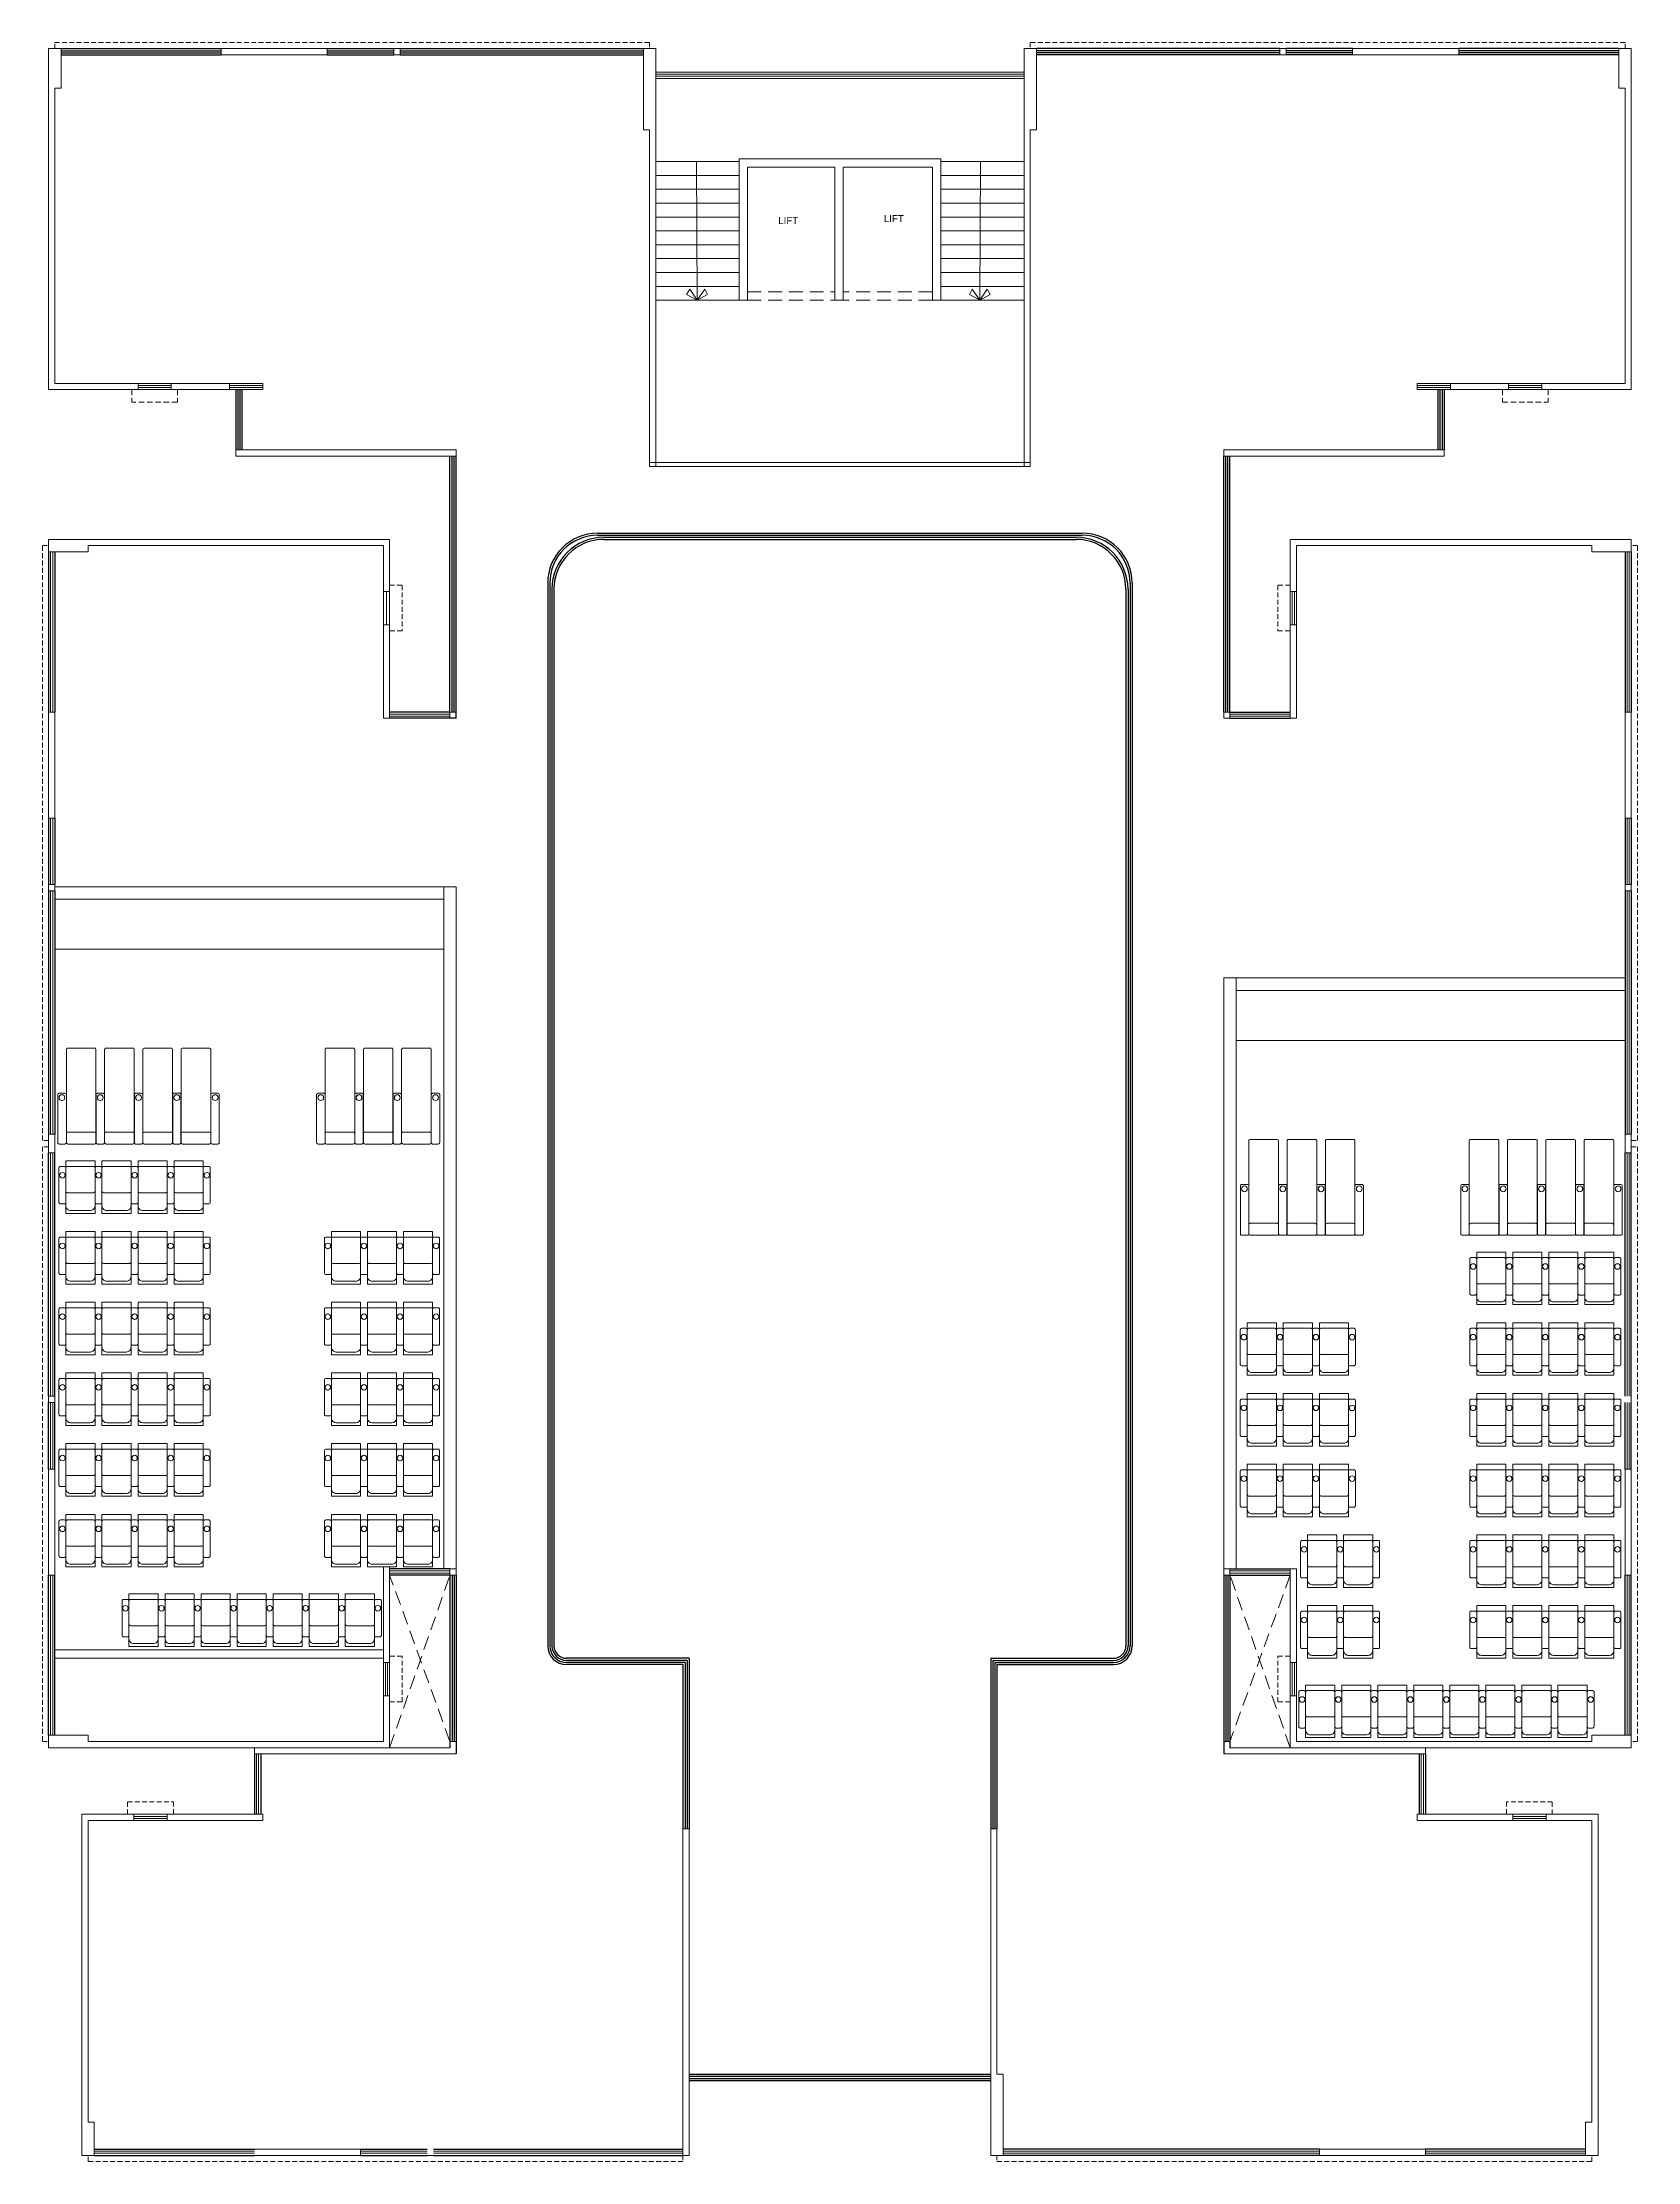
# Model space of a CAD drawing. Header units: inches. Extents: x 1807 to 67852, y 1160 to 20242.
# Drawn here: x 35928 to 37079, y 8234 to 9763 of the extents above; entities that cross this region are included whole.
import ezdxf
from ezdxf.lldxf.tags import DXFTag

# ---------------------------------------------------------------- set-up
doc = ezdxf.new("R2010")
doc.units = ezdxf.units.IN
doc.header["$MEASUREMENT"] = 0
doc.linetypes.add('DASHED', pattern=[0.75, 0.5, -0.25])
for name, color, linetype, lineweight in [('02WINDOW & DOTTED', 8, 'Continuous', 20), ('CHAIRS', 34, 'Continuous', 20), ('Nstair', 8, 'Continuous', 20), ('PROJ.', 8, 'DASHED', 20), ('RAILING', 8, 'Continuous', 25), ('Railing 01', 8, 'Continuous', 18), ('SHOP TEXT', 7, 'Continuous', 15), ('wall', 7, 'Continuous', 20), ('WALLS', 7, 'Continuous', 20), ('WINDOW', 8, 'Continuous', 15)]:
    doc.layers.add(name, color=color, linetype=linetype, lineweight=lineweight)
doc.layers.add('Chair', color=34, linetype='Continuous')
doc.layers.add('GF', color=36, linetype='Continuous')
doc.styles.add('Krupalu 1', font='arial.ttf')
tags = doc.linetypes.add('HIDDEN', pattern=[0.375, 0.25, -0.125]).pattern_tags.tags
tags[6:7] = [DXFTag(74, 4), DXFTag(75, 0), DXFTag(340, '0'), DXFTag(46, 1.0), DXFTag(50, 0.0), DXFTag(44, 0.0), DXFTag(45, 0.0)]
tags[4:5] = [DXFTag(74, 4), DXFTag(75, 0), DXFTag(340, '0'), DXFTag(46, 1.0), DXFTag(50, 0.0), DXFTag(44, 0.0), DXFTag(45, 0.0)]

# ---------------------------------------------------------------- blocks, each defined once
blk = doc.blocks.new('Recliner chair-01')
at = {"layer": 'CHAIRS', "linetype": 'HIDDEN', "lineweight": -2}
blk.add_lwpolyline([(-10.5, 33.9), (10.5, 33.9), (10.5, -4), (-10.5, -4)], close=True, dxfattribs=at)
at = {"layer": 'CHAIRS', "lineweight": -2}
for points in [[(-7.1, 31.9), (7.1, 31.9, -0.414214), (10.5, 28.5), (10.5, 1, -0.414214), (9.5, 0), (-9.5, 0, -0.414214), (-10.5, 1), (-10.5, 28.5, -0.414214)], [(-10.5, 1), (-10.5, 26, 0.414214), (-11.5, 27), (-14.5, 27, 0.414214), (-15.5, 26), (-15.5, 1, 0.414214), (-14.5, 0), (-11.5, 0, 0.414214)], [(10.5, 1), (10.5, 18, 0.414214), (9.5, 19), (-9.5, 19, 0.414214), (-10.5, 18), (-10.5, 1, 0.414214), (-9.5, 0), (9.5, 0, 0.414214)], [(10.5, 1), (10.5, 26, -0.414214), (11.5, 27), (14.5, 27, -0.414214), (15.5, 26), (15.5, 1, -0.414214), (14.5, 0), (11.5, 0, -0.414214)]]:
    blk.add_lwpolyline(points, format="xyb", close=True, dxfattribs=at)
for centre in [(-13, 6.4), (13.1, 6.4)]:
    blk.add_circle(centre, 2, dxfattribs=at)
blk = doc.blocks.new('*U222')
at = {"layer": 'CHAIRS'}
blk.add_blockref('Recliner chair-01', (0, -14.9), dxfattribs=at)
blk = doc.blocks.new('*U221')
at = {"layer": 'GF', "color": 0, "linetype": 'ByBlock', "lineweight": -2}
for p in [(0, 0), (26, 0), (52, 0), (78, 0)]:
    blk.add_blockref('*U222', p, dxfattribs=at)
at = {"layer": 'GF', "color": 0, "linetype": 'ByBlock', "lineweight": -2, "transparency": 16777216}
for p in [(104, 0), (130, 0), (156, 0)]:
    blk.add_blockref('*U222', p, dxfattribs=at)
blk = doc.blocks.new('*U224')
at = {"layer": 'CHAIRS'}
blk.add_blockref('Recliner chair-01', (0, -14.9), dxfattribs=at)
blk = doc.blocks.new('*U223')
at = {"layer": 'GF', "color": 0, "linetype": 'ByBlock', "lineweight": -2}
for p in [(0, 0), (26, 0), (52, 0)]:
    blk.add_blockref('*U224', p, dxfattribs=at)
at = {"layer": 'GF', "color": 0, "linetype": 'ByBlock', "lineweight": -2, "transparency": 16777216}
for p in [(78, 0), (0, -51), (26, -51), (52, -51), (78, -51), (0, -102), (26, -102), (52, -102), (78, -102), (0, -153), (26, -153), (52, -153), (78, -153), (0, -204), (26, -204), (52, -204), (78, -204), (0, -255), (26, -255), (52, -255), (78, -255)]:
    blk.add_blockref('*U224', p, dxfattribs=at)
blk = doc.blocks.new('*U226')
at = {"layer": 'CHAIRS'}
blk.add_blockref('Recliner chair-01', (0, -14.9), dxfattribs=at)
blk = doc.blocks.new('*U225')
at = {"layer": 'GF', "color": 0, "linetype": 'ByBlock', "lineweight": -2}
for p in [(0, 0), (26, 0)]:
    blk.add_blockref('*U226', p, dxfattribs=at)
at = {"layer": 'GF', "color": 0, "linetype": 'ByBlock', "lineweight": -2, "transparency": 16777216}
for p in [(52, 0), (0, -51), (26, -51), (52, -51), (0, -102), (26, -102), (52, -102), (0, -153), (26, -153), (52, -153), (0, -204), (26, -204), (52, -204)]:
    blk.add_blockref('*U226', p, dxfattribs=at)
blk = doc.blocks.new('lounger chair')
at = {"layer": 'CHAIRS'}
for points in [[(-15.5, -36), (-11.5, -36, 0.414214), (-10.5, -35), (-10.5, -1, 0.414214), (-11.5, 0), (-15.5, 0, 0.414214), (-16.5, -1), (-16.5, -35, 0.414214)], [(-10.5, -1), (-10.5, -7.5, 0.414214), (-9.5, -8.5), (9.5, -8.5, 0.414214), (10.5, -7.5), (10.5, -1, 0.414214), (9.5, 0), (-9.5, 0, 0.414214)], [(-10.5, -1), (-10.5, -67, 0.414214), (-9.5, -68), (9.5, -68, 0.414214), (10.5, -67), (10.5, -1, 0.414214), (9.5, 0), (-9.5, 0, 0.414214)], [(11.5, -36), (15.5, -36, 0.414214), (16.5, -35), (16.5, -1, 0.414214), (15.5, 0), (11.5, 0, 0.414214), (10.5, -1), (10.5, -35, 0.414214)]]:
    blk.add_lwpolyline(points, format="xyb", close=True, dxfattribs=at)
for centre in [(-13.6, -32.9), (13.6, -32.9)]:
    blk.add_circle(centre, 2.05, dxfattribs=at)
blk = doc.blocks.new('*U83')
at = {"layer": 'CHAIRS'}
blk.add_blockref('lounger chair', (0, 34), dxfattribs=at)
blk = doc.blocks.new('*U228')
at = {"layer": 'CHAIRS', "color": 0, "linetype": 'ByBlock', "lineweight": -2, "xscale": -1.016987999738211, "yscale": 1.016987999738211, "zscale": 1.016987999738211}
blk.add_blockref('*U83', (0, 0), dxfattribs=at)
blk = doc.blocks.new('*U227')
at = {"layer": 'Chair', "color": 0, "linetype": 'ByBlock', "lineweight": -2}
for p in [(0, 0), (27.6, 0), (55.2, 0)]:
    blk.add_blockref('*U228', p, dxfattribs=at)
at = {"layer": 'Chair', "color": 0, "linetype": 'ByBlock', "lineweight": -2, "transparency": 16777216}
blk.add_blockref('*U228', (82.8, 0), dxfattribs=at)
blk = doc.blocks.new('*U230')
at = {"layer": 'CHAIRS', "color": 0, "linetype": 'ByBlock', "lineweight": -2, "xscale": -1.016987999738211, "yscale": 1.016987999738211, "zscale": 1.016987999738211}
blk.add_blockref('*U83', (0, 0), dxfattribs=at)
blk = doc.blocks.new('*U229')
at = {"layer": 'Chair', "color": 0, "linetype": 'ByBlock', "lineweight": -2}
for p in [(0, 0), (27.6, 0), (55.2, 0)]:
    blk.add_blockref('*U230', p, dxfattribs=at)
blk = doc.blocks.new('*U232')
at = {"layer": 'CHAIRS'}
blk.add_blockref('Recliner chair-01', (0, -14.9), dxfattribs=at)
blk = doc.blocks.new('*U231')
at = {"layer": 'GF', "color": 0, "linetype": 'ByBlock', "lineweight": -2}
for p in [(0, 0), (26, 0), (52, 0), (78, 0)]:
    blk.add_blockref('*U232', p, dxfattribs=at)
at = {"layer": 'GF', "color": 0, "linetype": 'ByBlock', "lineweight": -2, "transparency": 16777216}
for p in [(104, 0), (130, 0), (156, 0), (182, 0)]:
    blk.add_blockref('*U232', p, dxfattribs=at)
blk = doc.blocks.new('*U234')
at = {"layer": 'CHAIRS'}
blk.add_blockref('Recliner chair-01', (0, -14.9), dxfattribs=at)
blk = doc.blocks.new('*U233')
at = {"layer": 'GF', "color": 0, "linetype": 'ByBlock', "lineweight": -2}
for p in [(0, 0), (26, 0), (52, 0)]:
    blk.add_blockref('*U234', p, dxfattribs=at)
at = {"layer": 'GF', "color": 0, "linetype": 'ByBlock', "lineweight": -2, "transparency": 16777216}
for p in [(78, 0), (0, -51), (26, -51), (52, -51), (78, -51), (0, -102), (26, -102), (52, -102), (78, -102), (0, -153), (26, -153), (52, -153), (78, -153), (0, -204), (26, -204), (52, -204), (78, -204), (0, -255), (26, -255), (52, -255), (78, -255)]:
    blk.add_blockref('*U234', p, dxfattribs=at)
blk = doc.blocks.new('*U236')
at = {"layer": 'CHAIRS'}
blk.add_blockref('Recliner chair-01', (0, -14.9), dxfattribs=at)
blk = doc.blocks.new('*U235')
at = {"layer": 'GF', "color": 0, "linetype": 'ByBlock', "lineweight": -2}
for p in [(0, 0), (26, 0)]:
    blk.add_blockref('*U236', p, dxfattribs=at)
at = {"layer": 'GF', "color": 0, "linetype": 'ByBlock', "lineweight": -2, "transparency": 16777216}
for p in [(52, 0), (0, -51), (26, -51), (52, -51), (0, -102), (26, -102), (52, -102)]:
    blk.add_blockref('*U236', p, dxfattribs=at)
blk = doc.blocks.new('*U238')
at = {"layer": 'CHAIRS', "color": 0, "linetype": 'ByBlock', "lineweight": -2, "xscale": -1.016987999738211, "yscale": 1.016987999738211, "zscale": 1.016987999738211}
blk.add_blockref('*U83', (0, 0), dxfattribs=at)
blk = doc.blocks.new('*U237')
at = {"layer": 'Chair', "color": 0, "linetype": 'ByBlock', "lineweight": -2}
for p in [(0, 0), (27.6, 0), (55.2, 0)]:
    blk.add_blockref('*U238', p, dxfattribs=at)
at = {"layer": 'Chair', "color": 0, "linetype": 'ByBlock', "lineweight": -2, "transparency": 16777216}
blk.add_blockref('*U238', (82.8, 0), dxfattribs=at)
blk = doc.blocks.new('*U240')
at = {"layer": 'CHAIRS', "color": 0, "linetype": 'ByBlock', "lineweight": -2, "xscale": -1.016987999738211, "yscale": 1.016987999738211, "zscale": 1.016987999738211}
blk.add_blockref('*U83', (0, 0), dxfattribs=at)
blk = doc.blocks.new('*U239')
at = {"layer": 'Chair', "color": 0, "linetype": 'ByBlock', "lineweight": -2}
for p in [(0, 0), (27.6, 0), (55.2, 0)]:
    blk.add_blockref('*U240', p, dxfattribs=at)
blk = doc.blocks.new('*U242')
at = {"layer": 'CHAIRS'}
blk.add_blockref('Recliner chair-01', (0, -14.9), dxfattribs=at)
blk = doc.blocks.new('*U241')
at = {"layer": 'GF', "color": 0, "linetype": 'ByBlock', "lineweight": -2}
for p in [(0, 0), (26, 0)]:
    blk.add_blockref('*U242', p, dxfattribs=at)
at = {"layer": 'GF', "color": 0, "linetype": 'ByBlock', "lineweight": -2, "transparency": 16777216}
for p in [(0, -51), (26, -51)]:
    blk.add_blockref('*U242', p, dxfattribs=at)

msp = doc.modelspace()

# ---------------------------------------------------------------- linework, layer by layer
at = {"layer": '02WINDOW & DOTTED'}
for p, q in [((36636.4, 9741.2), (36370.7, 9741.2)), ((36636.4, 9739.7), (36370.7, 9739.7)), ((36636.4, 9738.2), (36370.7, 9738.2)), ((36636.4, 9736.7), (36370.7, 9736.7)), ((36334.7, 8597.2), (36394.7, 8597.2)), ((36334.7, 8595.7), (36393.2, 8595.7)), ((36334.7, 8594.2), (36391.7, 8594.2)), ((36334.7, 8592.7), (36390.2, 8592.7))]:
    msp.add_line(p, q, dxfattribs=at)
at = {"layer": '02WINDOW & DOTTED', "linetype": 'DASHED', "ltscale": 20}
for p, q in [((36436.9, 9582.7), (36499.9, 9582.7)), ((36436.9, 9576.7), (36499.9, 9576.7)), ((36570.4, 9582.7), (36505.9, 9582.7)), ((36570.4, 9576.7), (36505.9, 9576.7)), ((36222.4, 8537.2), (36178.9, 8657.2)), ((36178.9, 8532.7), (36222.4, 8657.2)), ((36828.4, 8532.7), (36784.9, 8657.2)), ((36828.4, 8657.2), (36784.9, 8537.2))]:
    msp.add_line(p, q, dxfattribs=at)
at = {"layer": 'Nstair', "ltscale": 10}
for p, q in [((36430.9, 9676.7), (36370.9, 9676.7)), ((36400.2, 9676.7), (36400.7, 9576.7)), ((36576.4, 9676.7), (36636.4, 9676.7)), ((36605, 9676.7), (36604.5, 9576.7)), ((36430.9, 9666.7), (36370.9, 9666.7)), ((36576.4, 9666.7), (36636.4, 9666.7)), ((36430.9, 9656.7), (36370.9, 9656.7)), ((36430.9, 9646.7), (36370.9, 9646.7)), ((36576.4, 9656.7), (36636.4, 9656.7)), ((36576.4, 9646.7), (36636.4, 9646.7)), ((36430.9, 9636.7), (36370.9, 9636.7)), ((36576.4, 9636.7), (36636.4, 9636.7)), ((36430.9, 9626.7), (36370.9, 9626.7)), ((36430.9, 9616.7), (36370.9, 9616.7)), ((36576.4, 9626.7), (36636.4, 9626.7)), ((36576.4, 9616.7), (36636.4, 9616.7)), ((36430.9, 9606.7), (36370.9, 9606.7)), ((36576.4, 9606.7), (36636.4, 9606.7)), ((36430.9, 9596.7), (36370.9, 9596.7)), ((36430.9, 9586.7), (36370.9, 9586.7)), ((36393.1, 9580.9), (36395.3, 9584.8)), ((36395.3, 9584.8), (36400.7, 9576.7)), ((36406.1, 9584.8), (36400.7, 9576.7)), ((36408.2, 9580.9), (36406.1, 9584.8)), ((36576.4, 9596.7), (36636.4, 9596.7)), ((36576.4, 9586.7), (36636.4, 9586.7)), ((36597, 9580.9), (36599.1, 9584.8)), ((36599.1, 9584.8), (36604.5, 9576.7)), ((36609.9, 9584.8), (36604.5, 9576.7)), ((36612.1, 9580.9), (36609.9, 9584.8)), ((36430.9, 9576.7), (36370.9, 9576.7)), ((36400.7, 9576.7), (36393.1, 9580.9)), ((36400.7, 9576.7), (36408.2, 9580.9)), ((36576.4, 9576.7), (36636.4, 9576.7)), ((36604.5, 9576.7), (36597, 9580.9)), ((36604.5, 9576.7), (36612.1, 9580.9))]:
    msp.add_line(p, q, dxfattribs=at)
at = {"layer": 'PROJ.', "ltscale": 8}
for p, q in [((35992.9, 9512.2), (35992.9, 9503.2)), ((36025.9, 9512.2), (36025.9, 9503.2)), ((36981.4, 9512.2), (36981.4, 9503.2)), ((37014.4, 9512.2), (37014.4, 9503.2)), ((36025.9, 9503.2), (35992.9, 9503.2)), ((36981.4, 9503.2), (37014.4, 9503.2))]:
    msp.add_line(p, q, dxfattribs=at)
at = {"layer": 'PROJ.', "ltscale": 7}
for points in [[(35937.4, 9758.2), (35937.4, 9762.7), (36366.4, 9762.7), (36366.4, 9758.2)], [(37069.9, 9758.2), (37069.9, 9762.7), (36640.9, 9762.7), (36640.9, 9758.2)], [(35932.9, 8970.7), (35928.4, 8970.7), (35928.4, 9399.7), (35932.9, 9399.7)], [(37074.4, 8970.7), (37078.9, 8970.7), (37078.9, 9399.7), (37074.4, 9399.7)], [(36178.9, 9371.2), (36187.9, 9371.2), (36187.9, 9338.2), (36178.9, 9338.2)], [(36828.4, 9371.2), (36819.4, 9371.2), (36819.4, 9338.2), (36828.4, 9338.2)], [(35932.9, 8966.2), (35928.4, 8966.2), (35928.4, 8537.2), (35932.9, 8537.2)], [(37074.4, 8966.2), (37078.9, 8966.2), (37078.9, 8537.2), (37074.4, 8537.2)], [(36178.9, 8565.7), (36187.9, 8565.7), (36187.9, 8598.7), (36178.9, 8598.7)], [(36828.4, 8565.7), (36819.4, 8565.7), (36819.4, 8598.7), (36828.4, 8598.7)], [(35989.9, 8484.7), (35989.9, 8493.7), (36022.9, 8493.7), (36022.9, 8484.7)], [(37017.4, 8484.7), (37017.4, 8493.7), (36984.4, 8493.7), (36984.4, 8484.7)], [(36390.4, 8238.7), (36390.4, 8234.2), (35961.4, 8234.2), (35961.4, 8238.7)], [(36616.9, 8238.7), (36616.9, 8234.2), (37045.9, 8234.2), (37045.9, 8238.7)]]:
    msp.add_lwpolyline(points, dxfattribs=at)
at = {"layer": 'RAILING'}
for p, q in [((35941.9, 9758.2), (36057.4, 9758.2)), ((35941.9, 9756.7), (36057.4, 9756.7)), ((35941.9, 9755.2), (36057.4, 9755.2)), ((35941.9, 9753.7), (36057.4, 9753.7)), ((36133.9, 9758.2), (36181.9, 9758.2)), ((36133.9, 9756.7), (36181.9, 9756.7)), ((36133.9, 9755.2), (36181.9, 9755.2)), ((36133.9, 9753.7), (36181.9, 9753.7)), ((36186.4, 9758.2), (36361.9, 9758.2)), ((36186.4, 9756.7), (36361.9, 9756.7)), ((36186.4, 9755.2), (36361.9, 9755.2)), ((36186.4, 9753.7), (36361.9, 9753.7)), ((36820.9, 9758.2), (36645.4, 9758.2)), ((36820.9, 9756.7), (36645.4, 9756.7)), ((36820.9, 9755.2), (36645.4, 9755.2)), ((36820.9, 9753.7), (36645.4, 9753.7)), ((36873.4, 9758.2), (36825.4, 9758.2)), ((36873.4, 9756.7), (36825.4, 9756.7)), ((36873.4, 9755.2), (36825.4, 9755.2)), ((36873.4, 9753.7), (36825.4, 9753.7)), ((37065.4, 9758.2), (36949.9, 9758.2)), ((37065.4, 9756.7), (36949.9, 9756.7)), ((37065.4, 9755.2), (36949.9, 9755.2)), ((37065.4, 9753.7), (36949.9, 9753.7)), ((36067.9, 9512.2), (36067.9, 9468.7)), ((36069.4, 9512.2), (36069.4, 9468.7)), ((36070.9, 9512.2), (36070.9, 9468.7)), ((36072.4, 9512.2), (36072.4, 9468.7)), ((36934.9, 9512.2), (36934.9, 9468.7)), ((36936.4, 9512.2), (36936.4, 9468.7)), ((36937.9, 9512.2), (36937.9, 9468.7)), ((36939.4, 9512.2), (36939.4, 9468.7)), ((36222.4, 9279.7), (36222.4, 9464.2)), ((36223.9, 9279.7), (36223.9, 9464.2)), ((36225.4, 9279.7), (36225.4, 9464.2)), ((36226.9, 9275.2), (36226.9, 9464.2)), ((36780.4, 9279.7), (36780.4, 9464.2)), ((36781.9, 9279.7), (36781.9, 9464.2)), ((36783.4, 9279.7), (36783.4, 9464.2)), ((36784.9, 9279.7), (36784.9, 9464.2)), ((36328.9, 9408.7), (36678.4, 9408.7)), ((36328.9, 9407.2), (36678.4, 9407.2)), ((36333.4, 9405.7), (36673.9, 9405.7)), ((36333.4, 9404.2), (36673.9, 9404.2)), ((35932.9, 9395.2), (35932.9, 9279.7)), ((35937.4, 9395.2), (35937.4, 9279.7)), ((37069.9, 9395.2), (37069.9, 9279.7)), ((37074.4, 9395.2), (37074.4, 9279.7)), ((36292.9, 9372.7), (36292.9, 8606.2)), ((36294.4, 9372.7), (36294.4, 8606.2)), ((36712.9, 9372.7), (36712.9, 8605.9)), ((36714.4, 9372.7), (36714.4, 8605.9)), ((36295.9, 9368.2), (36295.9, 8606.2)), ((36297.4, 9368.2), (36297.4, 8606.2)), ((36709.9, 9368.2), (36709.9, 8606)), ((36711.4, 9368.2), (36711.4, 8606)), ((36222.4, 9279.7), (36178.9, 9279.7)), ((36784.9, 9279.7), (36828.4, 9279.7)), ((36226.9, 9275.2), (36178.9, 9275.2)), ((36784.9, 9275.2), (36828.4, 9275.2)), ((35932.9, 9203.2), (35932.9, 9155.2)), ((35937.4, 9203.2), (35937.4, 9155.2)), ((37069.9, 9203.2), (37069.9, 9155.2)), ((37074.4, 9203.2), (37074.4, 9155.2)), ((35932.9, 9150.7), (35932.9, 8975.2)), ((35937.4, 9150.7), (35937.4, 8975.2)), ((37069.9, 9150.7), (37069.9, 8975.2)), ((37074.4, 9150.7), (37074.4, 8975.2)), ((35932.9, 8786.2), (35932.9, 8961.7)), ((35937.4, 8786.2), (35937.4, 8961.7)), ((37069.9, 8786.2), (37069.9, 8961.7)), ((37074.4, 8786.2), (37074.4, 8961.7)), ((35932.9, 8733.7), (35932.9, 8781.7)), ((35937.4, 8733.7), (35937.4, 8781.7)), ((37069.9, 8733.7), (37069.9, 8781.7)), ((37074.4, 8733.7), (37074.4, 8781.7)), ((35932.9, 8541.7), (35932.9, 8657.2)), ((35937.4, 8541.7), (35937.4, 8657.2)), ((36222.4, 8661.7), (36178.9, 8661.7)), ((36222.4, 8657.2), (36178.9, 8657.2)), ((36222.4, 8657.2), (36222.4, 8532.7)), ((36223.9, 8657.2), (36223.9, 8537.2)), ((36225.4, 8657.2), (36225.4, 8537.2)), ((36226.9, 8657.2), (36226.9, 8528.2)), ((36780.4, 8657.2), (36780.4, 8528.2)), ((36781.9, 8657.2), (36781.9, 8537.2)), ((36783.4, 8657.2), (36783.4, 8537.2)), ((36784.9, 8661.7), (36828.4, 8661.7)), ((36784.9, 8657.2), (36828.4, 8657.2)), ((36784.9, 8657.2), (36784.9, 8532.7)), ((37069.9, 8541.7), (37069.9, 8657.2)), ((37074.4, 8541.7), (37074.4, 8657.2)), ((36394.9, 8597.2), (36306.4, 8597.2)), ((36393.4, 8595.7), (36306.4, 8595.7)), ((36391.9, 8594.2), (36306.4, 8594.2)), ((36390.4, 8592.7), (36306.4, 8592.7)), ((36390.4, 8592.7), (36390.4, 8474.2)), ((36391.9, 8594.2), (36391.9, 8474.2)), ((36393.4, 8595.7), (36393.4, 8474.2)), ((36394.9, 8597.2), (36394.9, 8474.2)), ((36612.4, 8597.2), (36612.4, 8474.2)), ((36612.4, 8597.2), (36700.9, 8597.2)), ((36613.9, 8595.7), (36613.9, 8474.2)), ((36613.9, 8595.7), (36700.9, 8595.7)), ((36615.4, 8594.2), (36615.4, 8474.2)), ((36615.4, 8594.2), (36700.9, 8594.2)), ((36616.9, 8592.7), (36616.9, 8474.2)), ((36616.9, 8592.7), (36700.9, 8592.7)), ((36081.4, 8528.2), (36081.4, 8484.7)), ((36085.9, 8528.2), (36085.9, 8484.7)), ((36921.4, 8528.2), (36921.4, 8484.7)), ((36925.9, 8528.2), (36925.9, 8484.7)), ((36394.9, 8297.2), (36612.4, 8297.2)), ((36394.9, 8295.7), (36612.4, 8295.7)), ((36394.9, 8294.2), (36612.4, 8294.2)), ((36394.9, 8292.7), (36612.4, 8292.7)), ((36394.9, 8292.7), (36612.4, 8292.7)), ((35965.9, 8243.2), (36081.4, 8243.2)), ((35965.9, 8238.7), (36081.4, 8238.7)), ((36157.9, 8243.2), (36205.9, 8243.2)), ((36157.9, 8238.7), (36205.9, 8238.7)), ((36210.4, 8243.2), (36390.4, 8243.2)), ((36210.4, 8238.7), (36390.4, 8238.7)), ((36792.4, 8243.2), (36621.4, 8243.2)), ((36792.4, 8238.7), (36621.4, 8238.7)), ((36849.4, 8243.2), (36792.4, 8243.2)), ((36849.4, 8238.7), (36792.4, 8238.7)), ((37041.4, 8243.2), (36925.9, 8243.2)), ((37041.4, 8238.7), (36925.9, 8238.7))]:
    msp.add_line(p, q, dxfattribs=at)
for centre, radius, start, end in [((36328.9, 9372.7), 36, 90, 180), ((36328.9, 9372.7), 34.5, 90, 180), ((36333.4, 9368.2), 37.5, 90, 180), ((36333.4, 9368.2), 36, 90, 180), ((36673.9, 9368.2), 37.5, 0, 90), ((36673.9, 9368.2), 36, 0, 90), ((36678.4, 9372.7), 36, 0, 90), ((36678.4, 9372.7), 34.5, 0, 90), ((36306.4, 8606.2), 13.5, 180, 270), ((36306.4, 8606.2), 12, 180, 270), ((36306.4, 8606.2), 10.5, 180, 270), ((36306.4, 8606.2), 9, 180, 270), ((36700.9, 8606.2), 13.5, 270, 0), ((36700.9, 8606.2), 12, 270, 0), ((36700.9, 8606.2), 10.5, 270, 0), ((36700.9, 8606.2), 9, 270, 0)]:
    msp.add_arc(centre, radius, start, end, dxfattribs=at)
at = {"layer": 'Railing 01'}
for p, q in [((35934.4, 9395.2), (35934.4, 9279.7)), ((35935.9, 9395.2), (35935.9, 9279.7)), ((37071.4, 9395.2), (37071.4, 9279.7)), ((37072.9, 9395.2), (37072.9, 9279.7)), ((36222.4, 9278.2), (36178.9, 9278.2)), ((36784.9, 9278.2), (36828.4, 9278.2)), ((36222.4, 9276.7), (36178.9, 9276.7)), ((36784.9, 9276.7), (36828.4, 9276.7)), ((35934.4, 9203.2), (35934.4, 9155.2)), ((35935.9, 9203.2), (35935.9, 9155.2)), ((37071.4, 9203.2), (37071.4, 9155.2)), ((37072.9, 9203.2), (37072.9, 9155.2)), ((35934.4, 9150.7), (35934.4, 8975.2)), ((35935.9, 9150.7), (35935.9, 8975.2)), ((37071.4, 9150.7), (37071.4, 8975.2)), ((37072.9, 9150.7), (37072.9, 8975.2)), ((35934.4, 8786.2), (35934.4, 8961.7)), ((35935.9, 8786.2), (35935.9, 8961.7)), ((37071.4, 8786.2), (37071.4, 8961.7)), ((37072.9, 8786.2), (37072.9, 8961.7)), ((35934.4, 8733.7), (35934.4, 8781.7)), ((35935.9, 8733.7), (35935.9, 8781.7)), ((37071.4, 8733.7), (37071.4, 8781.7)), ((37072.9, 8733.7), (37072.9, 8781.7)), ((35934.4, 8541.7), (35934.4, 8657.2)), ((35935.9, 8541.7), (35935.9, 8657.2)), ((36222.4, 8660.2), (36178.9, 8660.2)), ((36222.4, 8658.7), (36178.9, 8658.7)), ((36784.9, 8660.2), (36828.4, 8660.2)), ((36784.9, 8658.7), (36828.4, 8658.7)), ((37071.4, 8541.7), (37071.4, 8657.2)), ((37072.9, 8541.7), (37072.9, 8657.2)), ((36082.9, 8528.2), (36082.9, 8484.7)), ((36084.4, 8528.2), (36084.4, 8484.7)), ((36922.9, 8528.2), (36922.9, 8484.7)), ((36924.4, 8528.2), (36924.4, 8484.7)), ((35965.9, 8241.7), (36081.4, 8241.7)), ((35965.9, 8240.2), (36081.4, 8240.2)), ((36157.9, 8241.7), (36205.9, 8241.7)), ((36157.9, 8240.2), (36205.9, 8240.2)), ((36210.4, 8241.7), (36390.4, 8241.7)), ((36210.4, 8240.2), (36390.4, 8240.2)), ((36792.4, 8241.7), (36621.4, 8241.7)), ((36792.4, 8240.2), (36621.4, 8240.2)), ((36849.4, 8241.7), (36792.4, 8241.7)), ((36849.4, 8240.2), (36792.4, 8240.2)), ((37041.4, 8241.7), (36925.9, 8241.7)), ((37041.4, 8240.2), (36925.9, 8240.2))]:
    msp.add_line(p, q, dxfattribs=at)
at = {"layer": 'wall'}
for p, q in [((35932.9, 9758.2), (35932.9, 9512.2)), ((35932.9, 9758.2), (35941.9, 9758.2)), ((35941.9, 9734.2), (35941.9, 9758.2)), ((36057.4, 9758.2), (36057.4, 9753.7)), ((36057.4, 9758.2), (36133.9, 9758.2)), ((36057.4, 9753.7), (36129.4, 9753.7)), ((36129.4, 9753.7), (36129.4, 9753.7)), ((36133.9, 9753.7), (36129.4, 9753.7)), ((36133.9, 9758.2), (36133.9, 9753.7)), ((36181.9, 9758.2), (36181.9, 9758.2)), ((36181.9, 9758.2), (36186.4, 9758.2)), ((36361.9, 9758.2), (36361.9, 9704.2)), ((36361.9, 9758.2), (36370.9, 9758.2)), ((36370.9, 9758.2), (36370.9, 9456.7)), ((36636.4, 9758.2), (36636.4, 9456.7)), ((36645.4, 9758.2), (36636.4, 9758.2)), ((36645.4, 9758.2), (36645.4, 9704.2)), ((36820.9, 9758.2), (36820.9, 9753.7)), ((36825.4, 9758.2), (36820.9, 9758.2)), ((36825.4, 9758.2), (36825.4, 9753.7)), ((36873.4, 9758.2), (36873.4, 9753.7)), ((36949.9, 9758.2), (36873.4, 9758.2)), ((36949.9, 9753.7), (36873.4, 9753.7)), ((36949.9, 9758.2), (36949.9, 9753.7)), ((37065.4, 9734.2), (37065.4, 9758.2)), ((37074.4, 9758.2), (37065.4, 9758.2)), ((37074.4, 9758.2), (37074.4, 9512.2)), ((35937.4, 9729.7), (35937.4, 9569.2)), ((35941.9, 9729.7), (35937.4, 9729.7)), ((35941.9, 9729.7), (35941.9, 9734.2)), ((37065.4, 9729.7), (37065.4, 9734.2)), ((37065.4, 9734.2), (37065.4, 9734.2)), ((37065.4, 9729.7), (37069.9, 9729.7)), ((37069.9, 9729.7), (37069.9, 9569.2)), ((36361.9, 9699.7), (36361.9, 9704.2)), ((36361.9, 9704.2), (36361.9, 9704.2)), ((36361.9, 9699.7), (36366.4, 9699.7)), ((36366.4, 9699.7), (36366.4, 9456.7)), ((36640.9, 9699.7), (36640.9, 9456.7)), ((36645.4, 9699.7), (36640.9, 9699.7)), ((36645.4, 9699.7), (36645.4, 9704.2)), ((36645.4, 9704.2), (36645.4, 9704.2)), ((36505.9, 9678.7), (36430.9, 9678.7)), ((36430.9, 9678.7), (36430.9, 9576.7)), ((36499.9, 9678.7), (36576.4, 9678.7)), ((36576.4, 9678.7), (36576.4, 9576.7)), ((36436.9, 9576.7), (36436.9, 9672.7)), ((36436.9, 9672.7), (36499.9, 9672.7)), ((36499.9, 9672.7), (36499.9, 9576.7)), ((36499.9, 9576.7), (36499.9, 9672.7)), ((36505.9, 9576.7), (36505.9, 9672.7)), ((36570.4, 9672.7), (36505.9, 9672.7)), ((36505.9, 9672.7), (36505.9, 9576.7)), ((36570.4, 9576.7), (36570.4, 9672.7)), ((35937.4, 9569.2), (35937.4, 9564.7)), ((35937.4, 9569.2), (35937.4, 9569.2)), ((36430.9, 9576.7), (36436.9, 9576.7)), ((36499.9, 9576.7), (36505.9, 9576.7)), ((36505.9, 9576.7), (36499.9, 9576.7)), ((36576.4, 9576.7), (36570.4, 9576.7)), ((37069.9, 9569.2), (37069.9, 9564.7)), ((37069.9, 9569.2), (37069.9, 9569.2)), ((35937.4, 9564.7), (35937.4, 9564.7)), ((35937.4, 9564.7), (35937.4, 9516.7)), ((37069.9, 9564.7), (37069.9, 9564.7)), ((37069.9, 9564.7), (37069.9, 9516.7)), ((35997.4, 9512.2), (35932.9, 9512.2)), ((35997.4, 9516.7), (35937.4, 9516.7)), ((35997.4, 9516.7), (35997.4, 9512.2)), ((36021.4, 9516.7), (36021.4, 9512.2)), ((36063.4, 9512.2), (36021.4, 9512.2)), ((36025.9, 9516.7), (36025.9, 9516.7)), ((36063.4, 9516.7), (36025.9, 9516.7)), ((36063.4, 9516.7), (36063.4, 9512.2)), ((36943.9, 9516.7), (36985.9, 9516.7)), ((36943.9, 9516.7), (36943.9, 9512.2)), ((36943.9, 9512.2), (36985.9, 9512.2)), ((36985.9, 9516.7), (36985.9, 9512.2)), ((37009.9, 9516.7), (37009.9, 9512.2)), ((37009.9, 9516.7), (37069.9, 9516.7)), ((37009.9, 9512.2), (37074.4, 9512.2)), ((36067.9, 9468.7), (36067.9, 9464.2)), ((36939.4, 9468.7), (36939.4, 9464.2)), ((36178.9, 9404.2), (35932.9, 9404.2)), ((35932.9, 9395.2), (35932.9, 9404.2)), ((36178.9, 9366.7), (36178.9, 9404.2)), ((36828.4, 9404.2), (37074.4, 9404.2)), ((36828.4, 9366.7), (36828.4, 9404.2)), ((37074.4, 9395.2), (37074.4, 9404.2)), ((35956.9, 9395.2), (35932.9, 9395.2)), ((35956.9, 9395.2), (35956.9, 9395.2)), ((35956.9, 9395.2), (35961.4, 9395.2)), ((35961.4, 9399.7), (35961.4, 9395.2)), ((36121.9, 9399.7), (35961.4, 9399.7)), ((36121.9, 9399.7), (36121.9, 9399.7)), ((36126.4, 9399.7), (36121.9, 9399.7)), ((36126.4, 9399.7), (36126.4, 9399.7)), ((36832.9, 9399.7), (36880.9, 9399.7)), ((36832.9, 9366.7), (36832.9, 9399.7)), ((36880.9, 9399.7), (37045.9, 9399.7)), ((37045.9, 9399.7), (37045.9, 9395.2)), ((37050.4, 9395.2), (37045.9, 9395.2)), ((37050.4, 9395.2), (37074.4, 9395.2)), ((37050.4, 9395.2), (37050.4, 9395.2)), ((36178.9, 9366.7, 2), (36174.4, 9366.7, 2)), ((36828.4, 9366.7), (36832.9, 9366.7)), ((36174.4, 9275.2), (36174.4, 9342.7)), ((36178.9, 9342.7), (36174.4, 9342.7)), ((36178.9, 9275.2), (36178.9, 9342.7)), ((36828.4, 9275.2), (36828.4, 9342.7)), ((36828.4, 9342.7), (36832.9, 9342.7)), ((36832.9, 9275.2), (36832.9, 9342.7)), ((35932.9, 9279.7), (35932.9, 9203.2)), ((35937.4, 9279.7), (35932.9, 9279.7)), ((35937.4, 9279.7), (35937.4, 9207.7)), ((36784.9, 9279.7), (36780.4, 9279.7)), ((37069.9, 9279.7), (37069.9, 9207.7)), ((37069.9, 9279.7), (37074.4, 9279.7)), ((37074.4, 9279.7), (37074.4, 9203.2)), ((36178.9, 9275.2), (36174.4, 9275.2)), ((36828.4, 9275.2), (36832.9, 9275.2)), ((35937.4, 9203.2), (35932.9, 9203.2)), ((35937.4, 9207.7), (35937.4, 9207.7)), ((35937.4, 9207.7), (35937.4, 9203.2)), ((37069.9, 9207.7), (37069.9, 9207.7)), ((37069.9, 9207.7), (37069.9, 9203.2)), ((37069.9, 9203.2), (37074.4, 9203.2)), ((35932.9, 9150.7), (35932.9, 9155.2)), ((37074.4, 9150.7), (37074.4, 9155.2)), ((35932.9, 8975.2), (35932.9, 8966.2)), ((37074.4, 8975.2), (37074.4, 8966.2)), ((35932.9, 8961.7), (35932.9, 8970.7)), ((37074.4, 8961.7), (37074.4, 8970.7)), ((35932.9, 8786.2), (35932.9, 8781.7)), ((37074.4, 8786.2), (37074.4, 8781.7)), ((35932.9, 8657.2), (35932.9, 8733.7)), ((35937.4, 8657.2), (35937.4, 8729.2)), ((37069.9, 8733.7), (37074.4, 8733.7)), ((37069.9, 8729.2), (37069.9, 8733.7)), ((37069.9, 8657.2), (37069.9, 8729.2)), ((37074.4, 8657.2), (37074.4, 8733.7)), ((36178.9, 8663.2), (36174.4, 8663.2)), ((36174.4, 8663.2), (36174.4, 8594.2)), ((36178.9, 8663.2), (36178.9, 8594.2)), ((36222.4, 8657.2), (36226.9, 8657.2)), ((36784.9, 8657.2), (36780.4, 8657.2)), ((36828.4, 8661.7), (36832.9, 8661.7)), ((36828.4, 8661.7), (36828.4, 8594.2)), ((36832.9, 8661.7), (36832.9, 8594.2)), ((37069.9, 8661.7), (37069.9, 8661.7)), ((37069.9, 8657.2), (37074.4, 8657.2)), ((36178.9, 8594.2), (36174.4, 8594.2)), ((36828.4, 8594.2), (36832.9, 8594.2)), ((36178.9, 8570.2), (36174.4, 8570.2)), ((36174.4, 8570.2), (36174.4, 8537.2)), ((36178.9, 8570.2), (36178.9, 8532.7)), ((36828.4, 8570.2), (36832.9, 8570.2)), ((36828.4, 8570.2), (36828.4, 8532.7)), ((36832.9, 8570.2), (36832.9, 8537.2)), ((35956.9, 8541.7), (35932.9, 8541.7)), ((35932.9, 8541.7), (35932.9, 8532.7)), ((36178.9, 8532.7), (35932.9, 8532.7)), ((35956.9, 8541.7), (35956.9, 8541.7)), ((35956.9, 8541.7), (35961.4, 8541.7)), ((35961.4, 8537.2), (35961.4, 8541.7)), ((36121.9, 8537.2), (35961.4, 8537.2)), ((36081.4, 8532.7), (36222.4, 8532.7)), ((36081.4, 8528.2), (36081.4, 8532.7)), ((36174.4, 8537.2), (36121.9, 8537.2)), ((36925.9, 8532.7), (36784.9, 8532.7)), ((36828.4, 8532.7), (37074.4, 8532.7)), ((36832.9, 8537.2), (36880.9, 8537.2)), ((36880.9, 8537.2), (37045.9, 8537.2)), ((36925.9, 8528.2), (36925.9, 8532.7)), ((37045.9, 8537.2), (37045.9, 8541.7)), ((37050.4, 8541.7), (37045.9, 8541.7)), ((37050.4, 8541.7), (37074.4, 8541.7)), ((37050.4, 8541.7), (37050.4, 8541.7)), ((37074.4, 8541.7), (37074.4, 8532.7)), ((36081.4, 8528.2), (36226.9, 8528.2)), ((36925.9, 8528.2), (36780.4, 8528.2)), ((35956.9, 8484.7), (35956.9, 8238.7)), ((35994.4, 8484.7), (35956.9, 8484.7)), ((35994.4, 8484.7), (35994.4, 8480.2)), ((36087.4, 8484.7), (36018.4, 8484.7)), ((36018.4, 8484.7), (36018.4, 8480.2)), ((36087.4, 8484.7), (36087.4, 8480.2)), ((36919.9, 8484.7), (36919.9, 8480.2)), ((36919.9, 8484.7), (36988.9, 8484.7)), ((36988.9, 8484.7), (36988.9, 8480.2)), ((37012.9, 8484.7), (37012.9, 8480.2)), ((37012.9, 8484.7), (37050.4, 8484.7)), ((37050.4, 8484.7), (37050.4, 8238.7)), ((35961.4, 8480.2), (35961.4, 8262.7)), ((35994.4, 8480.2), (35961.4, 8480.2)), ((36087.4, 8480.2), (36018.4, 8480.2)), ((36390.4, 8474.2), (36394.9, 8474.2)), ((36390.4, 8238.7), (36390.4, 8474.2)), ((36394.9, 8238.7), (36394.9, 8474.2)), ((36612.4, 8238.7), (36612.4, 8474.2)), ((36616.9, 8474.2), (36612.4, 8474.2)), ((36616.9, 8297.2), (36616.9, 8474.2)), ((36919.9, 8480.2), (36988.9, 8480.2)), ((37012.9, 8480.2), (37045.9, 8480.2)), ((37045.9, 8480.2), (37045.9, 8262.7)), ((36621.4, 8297.2), (36616.9, 8297.2)), ((36621.4, 8297.2), (36621.4, 8292.7)), ((36621.4, 8238.7), (36621.4, 8292.7)), ((36621.4, 8292.7), (36621.4, 8292.7)), ((35965.9, 8262.7), (35965.9, 8238.7)), ((37041.4, 8262.7), (37041.4, 8238.7)), ((35965.9, 8238.7), (35956.9, 8238.7)), ((36081.4, 8243.2), (36153.4, 8243.2)), ((36081.4, 8238.7), (36157.9, 8238.7)), ((36153.4, 8243.2), (36153.4, 8243.2)), ((36153.4, 8243.2), (36157.9, 8243.2)), ((36157.9, 8243.2), (36157.9, 8238.7)), ((36210.4, 8238.7), (36205.9, 8238.7)), ((36390.4, 8238.7), (36394.9, 8238.7)), ((36621.4, 8238.7), (36612.4, 8238.7)), ((36849.4, 8243.2), (36849.4, 8238.7)), ((36853.9, 8243.2), (36849.4, 8243.2)), ((36925.9, 8238.7), (36849.4, 8238.7)), ((36853.9, 8243.2), (36853.9, 8243.2)), ((36925.9, 8243.2), (36853.9, 8243.2)), ((37041.4, 8238.7), (37050.4, 8238.7))]:
    msp.add_line(p, q, dxfattribs=at)
for points in [[(36072.4, 9468.7), (36067.9, 9468.7)], [(36067.9, 9464.2), (36226.9, 9464.2)], [(36939.4, 9464.2), (36780.4, 9464.2), (36780.4, 9468.7), (36939.4, 9468.7)]]:
    msp.add_lwpolyline(points, dxfattribs=at)
at = {"layer": 'WALLS'}
msp.add_line((36025.9, 9516.7), (36021.4, 9516.7), dxfattribs=at)
for points in [[(36186.4, 9753.7), (36181.9, 9753.7), (36181.9, 9758.2), (36186.4, 9758.2)], [(36226.9, 9464.2), (36067.9, 9464.2), (36067.9, 9468.7), (36226.9, 9468.7)], [(36226.9, 9279.7), (36222.4, 9279.7), (36222.4, 9275.2), (36226.9, 9275.2)], [(36780.4, 9279.7), (36784.9, 9279.7), (36784.9, 9275.2), (36780.4, 9275.2)], [(35937.4, 9150.7), (35932.9, 9150.7), (35932.9, 9155.2), (35937.4, 9155.2)], [(35937.4, 9153.7), (36217.9, 9153.7), (36217.9, 9144.7), (35937.4, 9144.7)], [(36217.9, 9153.7), (36226.9, 9153.7), (36226.9, 8661.7), (36217.9, 8661.7)], [(37069.9, 9155.2), (37074.4, 9155.2), (37074.4, 9150.7), (37069.9, 9150.7)], [(36789.4, 9087.9), (36780.4, 9087.9), (36780.4, 8661.7), (36789.4, 8661.7)], [(37069.9, 9087.9), (36789.4, 9087.9), (36789.4, 9078.9), (37069.9, 9078.9)], [(35937.4, 8961.7), (35932.9, 8961.7), (35932.9, 8975.2), (35937.4, 8975.2)], [(37069.9, 8975.2), (37074.4, 8975.2), (37074.4, 8961.7), (37069.9, 8961.7)], [(35937.4, 8781.7), (35932.9, 8781.7), (35932.9, 8786.2), (35937.4, 8786.2)], [(35932.9, 8733.7), (35937.4, 8733.7), (35937.4, 8657.2), (35932.9, 8657.2)], [(36222.4, 8661.7), (36226.9, 8661.7), (36226.9, 8657.2), (36222.4, 8657.2)], [(36784.9, 8661.7), (36780.4, 8661.7), (36780.4, 8657.2), (36784.9, 8657.2)], [(35937.4, 8603.2), (36174.4, 8603.2), (36174.4, 8597.2), (35937.4, 8597.2)]]:
    msp.add_lwpolyline(points, close=True, dxfattribs=at)
for points in [[(36820.9, 9753.7), (36825.4, 9753.7)], [(36087.4, 9512.2), (36087.4, 9516.7)], [(36919.9, 9512.2), (36919.9, 9516.7)], [(36640.9, 9459.7), (36366.4, 9459.7)], [(36640.9, 9456.7), (36366.4, 9456.7)], [(36126.4, 9399.7), (36174.4, 9399.7), (36174.4, 9366.7)], [(35937.4, 9108.7), (36217.9, 9108.7)], [(37069.9, 9042.9), (36789.4, 9042.9)], [(36222.4, 8537.2), (36226.9, 8537.2)], [(36784.9, 8537.2), (36780.4, 8537.2)], [(35965.9, 8262.7), (35961.4, 8262.7)], [(37041.4, 8262.7), (37045.9, 8262.7)], [(36925.9, 8243.2), (36925.9, 8238.7)]]:
    msp.add_lwpolyline(points, dxfattribs=at)
at = {"layer": 'WINDOW'}
for p, q in [((36021.4, 9516.7), (35997.4, 9516.7)), ((36021.4, 9515.2), (35997.4, 9515.2)), ((36021.4, 9513.7), (35997.4, 9513.7)), ((36021.4, 9512.2), (35997.4, 9512.2)), ((36063.4, 9516.7), (36087.4, 9516.7)), ((36063.4, 9515.2), (36087.4, 9515.2)), ((36087.4, 9513.7), (36063.4, 9513.7)), ((36087.4, 9512.2), (36063.4, 9512.2)), ((36943.9, 9516.7), (36919.9, 9516.7)), ((36943.9, 9515.2), (36919.9, 9515.2)), ((36919.9, 9513.7), (36943.9, 9513.7)), ((36919.9, 9512.2), (36943.9, 9512.2)), ((36985.9, 9516.7), (37009.9, 9516.7)), ((36985.9, 9515.2), (37009.9, 9515.2)), ((36985.9, 9513.7), (37009.9, 9513.7)), ((36985.9, 9512.2), (37009.9, 9512.2)), ((36174.4, 9342.8, -2), (36174.4, 9366.8, -2)), ((36176.7, 9342.6, -2), (36176.7, 9366.7, -2)), ((36178.9, 9342.7), (36178.9, 9366.7)), ((36828.4, 9342.7), (36828.4, 9366.7)), ((36829.9, 9342.7), (36829.9, 9366.7)), ((36831.4, 9342.7), (36831.4, 9366.7)), ((36832.9, 9342.7), (36832.9, 9366.7)), ((36174.4, 8594.2), (36174.4, 8570.2)), ((36175.9, 8594.2), (36175.9, 8570.2)), ((36177.4, 8594.2), (36177.4, 8570.2)), ((36178.9, 8594.2), (36178.9, 8570.2)), ((36828.4, 8594.2), (36828.4, 8570.2)), ((36829.9, 8594.2), (36829.9, 8570.2)), ((36831.4, 8594.2), (36831.4, 8570.2)), ((36832.9, 8594.2), (36832.9, 8570.2)), ((36018.4, 8484.7), (35994.4, 8484.7)), ((36988.9, 8484.7), (37012.9, 8484.7)), ((36018.4, 8483.2), (35994.4, 8483.2)), ((36018.4, 8481.7), (35994.4, 8481.7)), ((36018.4, 8480.2), (35994.4, 8480.2)), ((36988.9, 8483.2), (37012.9, 8483.2)), ((36988.9, 8481.7), (37012.9, 8481.7)), ((36988.9, 8480.2), (37012.9, 8480.2))]:
    msp.add_line(p, q, dxfattribs=at)

# ---------------------------------------------------------------- block references
at = {"layer": 'Chair', "xscale": -1}
for name, p, rotation in [('*U227', (35956.4, 9002.7), 180), ('*U239', (36809.2, 8936.9), 180.0000000000466)]:
    msp.add_blockref(name, p, dxfattribs=dict(at, rotation=rotation))
at = {"layer": 'Chair'}
for name, p, rotation in [('*U229', (36198.2, 9002.7), 180), ('*U237', (37051, 8936.9), 180.0000000000465)]:
    msp.add_blockref(name, p, dxfattribs=dict(at, rotation=rotation))
at = {"layer": 'GF', "xscale": -1}
for name, p, rotation in [('*U223', (35955.9, 8682.1), 180.0000000000021), ('*U235', (36807.9, 8718.3), 179.999999999783), ('*U241', (36851.4, 8616.3), 179.999999999783), ('*U231', (36850, 8559), 180.0000000000089)]:
    msp.add_blockref(name, p, dxfattribs=dict(at, rotation=rotation))
at = {"layer": 'GF'}
for name, p, rotation in [('*U225', (36199.4, 8682.1), 180.0000000002636), ('*U233', (37051.4, 8616.3), 180.0000000000445), ('*U221', (36157.4, 8624.8), 180.0000000000376)]:
    msp.add_blockref(name, p, dxfattribs=dict(at, rotation=rotation))

# ---------------------------------------------------------------- texts
at = {"layer": 'SHOP TEXT', "ltscale": 0.1, "style": 'Krupalu 1'}
for p in [(36459.2, 9631.7), (36535.3, 9633.1)]:
    msp.add_text('LIFT', height=5, dxfattribs=at).set_placement(p)

doc.saveas('drawing.dxf')
